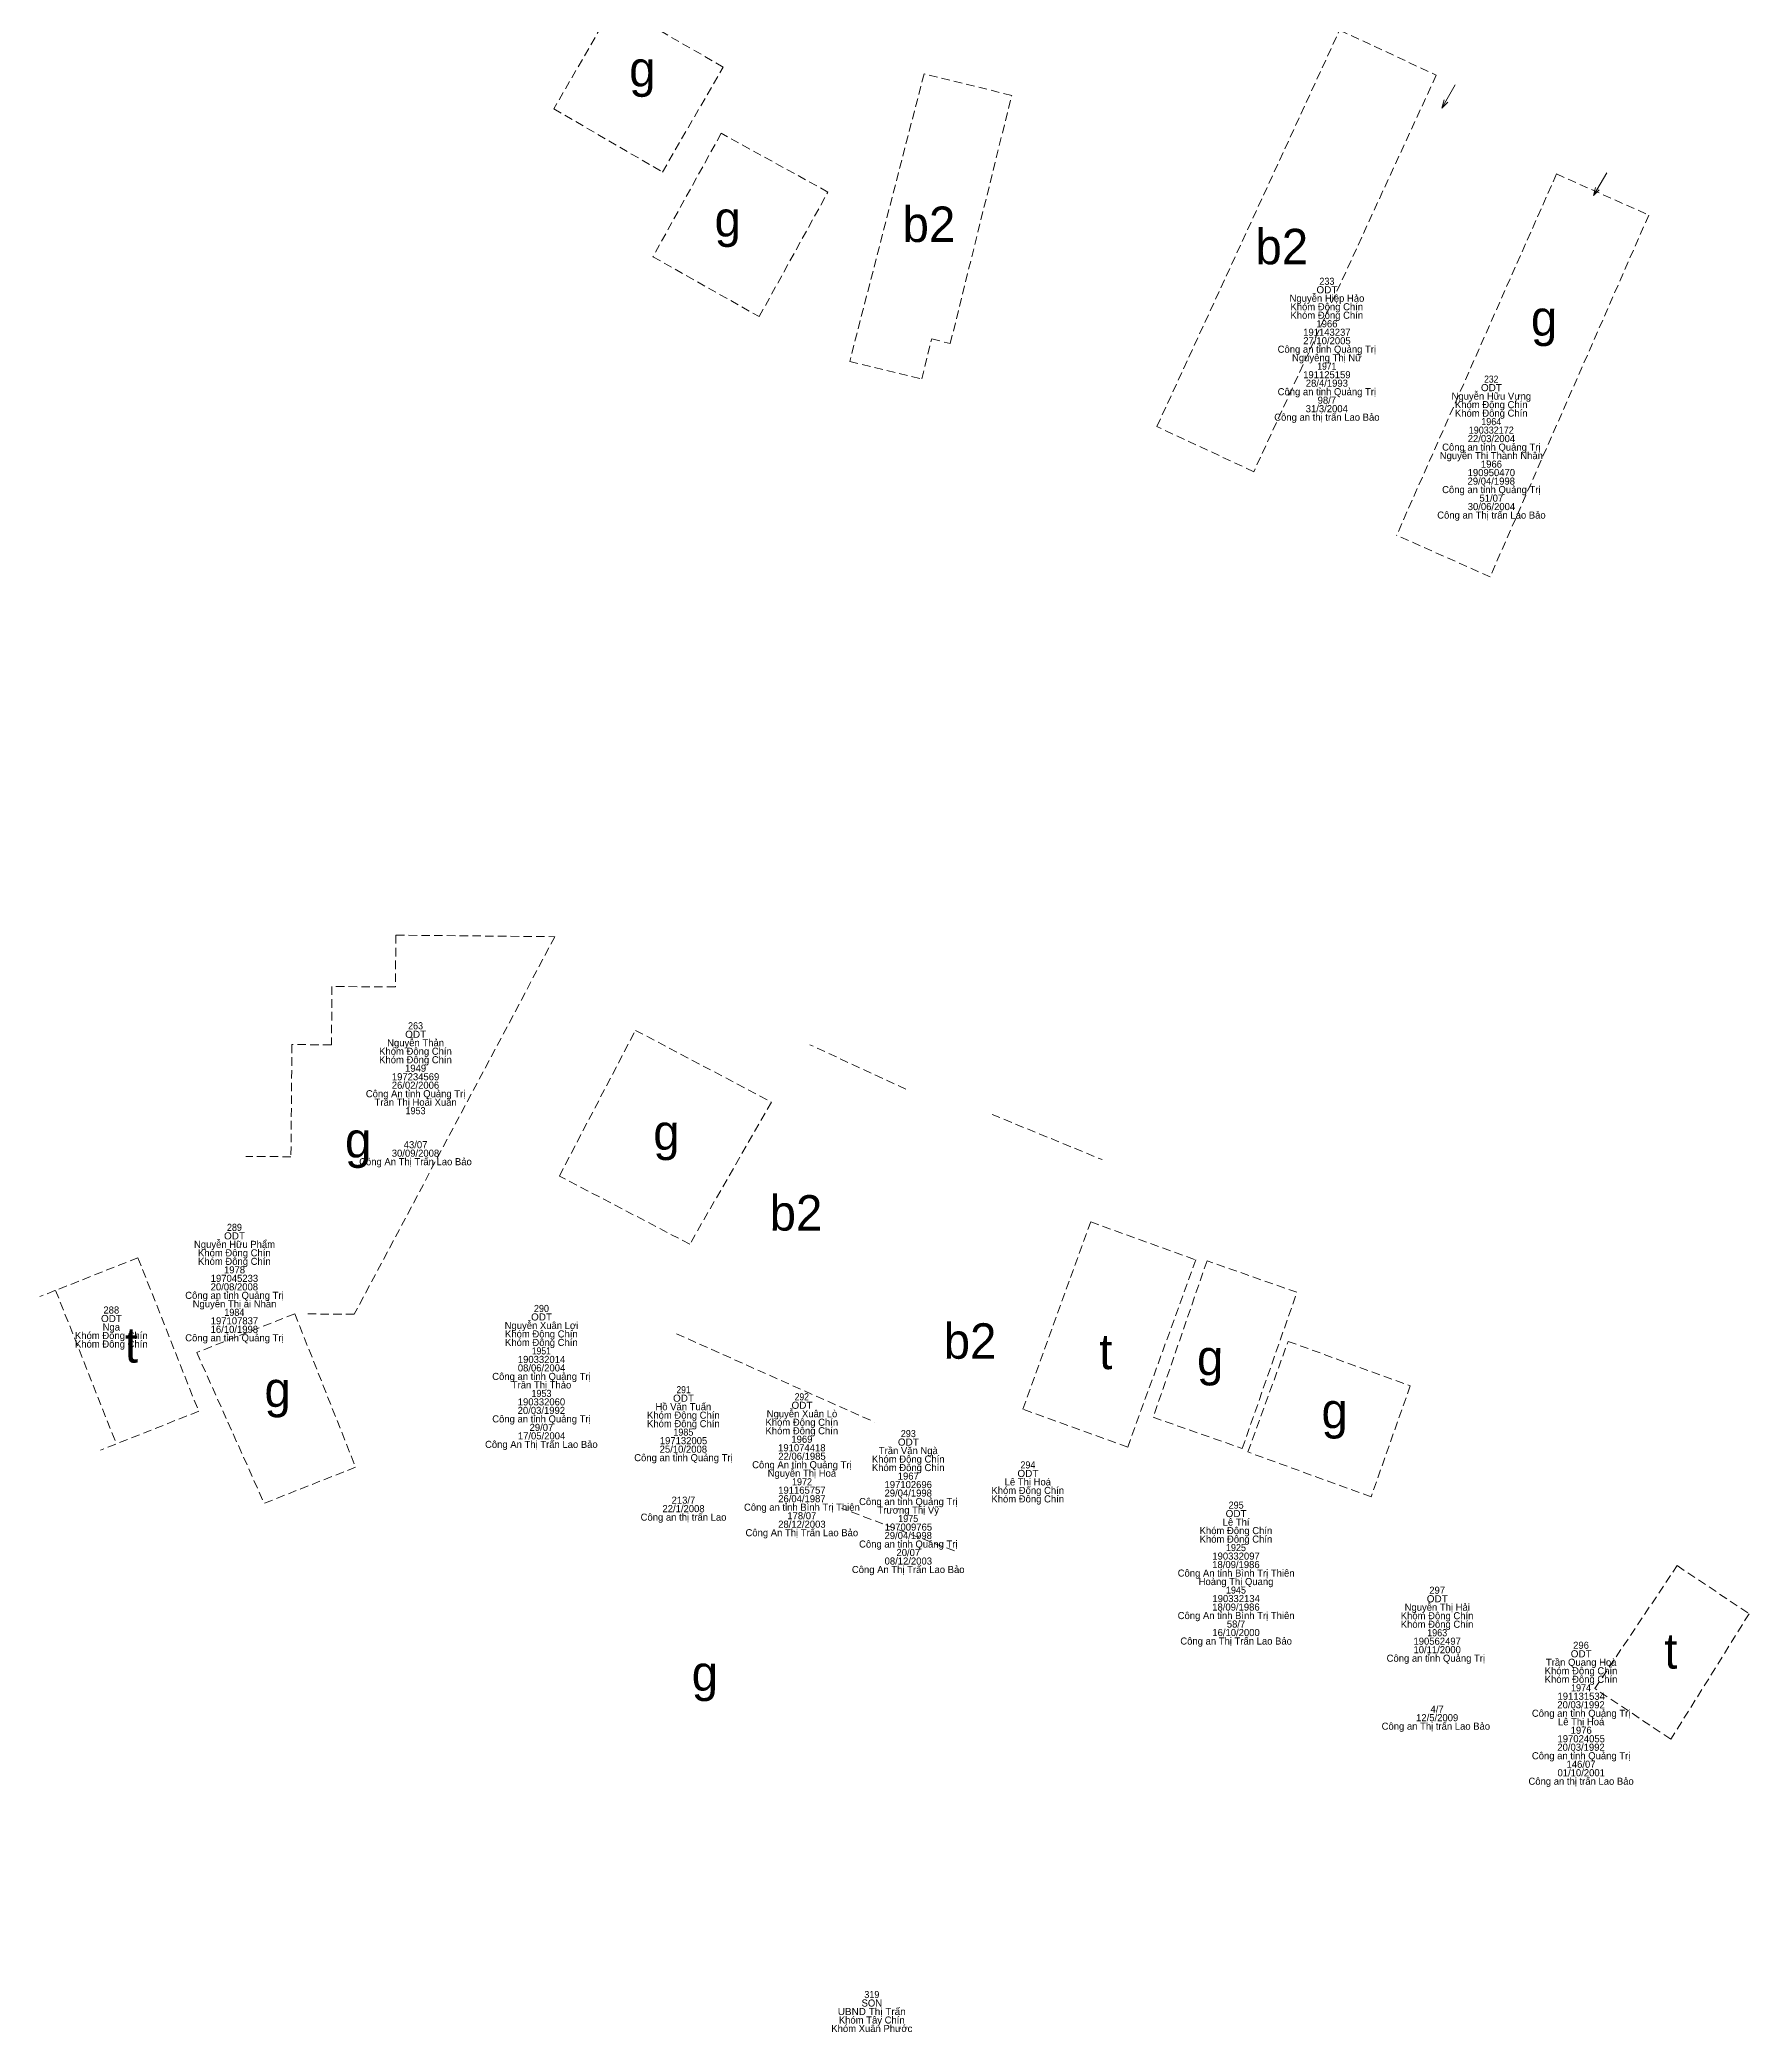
# Model space of a CAD drawing. Header units: metres. Extents: x 537497 to 538007, y 1836993 to 1837512.
# Drawn here: x 537910.7 to 538007.2, y 1837134.8 to 1837247.4 of the extents above; entities that cross this region are included whole.
import ezdxf
from ezdxf.enums import TextEntityAlignment as Align

# ---------------------------------------------------------------- set-up
doc = ezdxf.new("R2010")
doc.units = ezdxf.units.M
doc.header["$LTSCALE"] = 0.16
doc.linetypes.add('MEDIUM_DASHED', pattern=[4.5, 3, -1.5])
doc.layers.add('14', color=7, linetype='MEDIUM_DASHED', lineweight=13)
doc.layers.add('16', color=7, linetype='Continuous', lineweight=13)
doc.layers.add('15', color=7, linetype='Continuous')

msp = doc.modelspace()

# ---------------------------------------------------------------- linework, layer by layer
at = {"layer": '14'}
for p, q in [((537996.33, 1837239.79), (537987.3, 1837219.38)), ((537996.33, 1837239.79), (538001.54, 1837237.47)), ((538001.54, 1837237.47), (537992.58, 1837217.03)), ((537992.58, 1837217.03), (537987.3, 1837219.38)), ((537959.58, 1837188.09), (537954.16, 1837190.6)), ((537964.45, 1837186.66), (537970.66, 1837184.11)), ((537916.21, 1837178.56), (537910.67, 1837176.37)), ((537916.21, 1837178.56), (537919.64, 1837169.89)), ((537911.56, 1837176.72), (537914.99, 1837168.05)), ((537925.8, 1837175.39), (537928.43, 1837175.37)), ((537946.62, 1837174.27), (537957.8, 1837169.28)), ((537919.64, 1837169.89), (537914.1, 1837167.7)), ((537962.33, 1837162), (537955.94, 1837164.41))]:
    msp.add_line(p, q, dxfattribs=at)
for points in [[(537939.7, 1837243.47), (537945.84, 1837239.9), (537949.26, 1837245.83), (537943.11, 1837249.38)], [(537984.08, 1837247.92), (537989.54, 1837245.37), (537979.23, 1837222.97), (537973.76, 1837225.52)], [(537960.61, 1837245.45), (537956.41, 1837229.2), (537960.49, 1837228.21), (537961.04, 1837230.47), (537962.09, 1837230.21), (537965.56, 1837244.23)], [(537945.3, 1837235.11), (537951.3, 1837231.73), (537955.18, 1837238.77), (537949.15, 1837242.09)], [(537944.31, 1837191.41), (537951.99, 1837187.36), (537947.38, 1837179.33), (537940.01, 1837183.18)], [(537970.02, 1837180.59), (537975.96, 1837178.44), (537972.11, 1837167.87), (537966.19, 1837170.01)], [(537981.67, 1837176.61), (537976.59, 1837178.39), (537973.55, 1837169.55), (537978.58, 1837167.79)], [(537981.17, 1837173.84), (537988.07, 1837171.33), (537985.86, 1837165.06), (537978.9, 1837167.59)], [(537998.5, 1837154.23), (538003.15, 1837161.17), (538007.21, 1837158.45), (538002.79, 1837151.36)]]:
    msp.add_lwpolyline(points, close=True, dxfattribs=at)
for points in [[(537930.78, 1837196.79), (537930.75, 1837193.86), (537927.17, 1837193.89), (537927.14, 1837190.59), (537924.91, 1837190.61), (537924.85, 1837184.27), (537922.31, 1837184.29)], [(537930.78, 1837196.79), (537939.76, 1837196.7), (537928.43, 1837175.37)], [(537925.07, 1837175.4), (537919.53, 1837173.21), (537923.34, 1837164.69)], [(537925.07, 1837175.4), (537928.5, 1837166.73), (537923.34, 1837164.69)]]:
    msp.add_lwpolyline(points, dxfattribs=at)
at = {"layer": '16'}
for p, q in [((537989.85, 1837243.51), (537989.98, 1837243.97)), ((537998.41, 1837238.57), (537998.54, 1837239.03))]:
    msp.add_line(p, q, dxfattribs=at)
for points in [[(537990.6, 1837244.82), (537989.85, 1837243.51), (537990.19, 1837243.85)], [(537999.17, 1837239.86), (537998.41, 1837238.57), (537998.74, 1837238.9)]]:
    msp.add_lwpolyline(points, dxfattribs=at)

# ---------------------------------------------------------------- texts
at = {"layer": '15'}
for s, p in [('Nguyễn Hiệp Hảo', (537983.365, 1837232.57)), ('Khóm Đông Chín', (537983.355, 1837232.09)), ('Khóm Đông Chín', (537983.355, 1837231.61)), ('191143237', (537983.36, 1837230.65)), ('1966', (537983.365, 1837231.13)), ('Công an tỉnh Quảng Trị', (537983.36, 1837229.69)), ('27/10/2005', (537983.365, 1837230.17)), ('Nguyêng Thị Nữ', (537983.355, 1837229.21)), ('191125159', (537983.36, 1837228.25)), ('Công an tỉnh Quảng Trị', (537983.36, 1837227.29)), ('28/4/1993', (537983.36, 1837227.77)), ('Nguyễn Hữu Vựng', (537992.65, 1837227.04)), ('Công an thị trấn Lao Bảo', (537983.36, 1837225.85)), ('31/3/2004', (537983.355, 1837226.33)), ('98/7', (537983.36, 1837226.81)), ('Khóm Đông Chín', (537992.645, 1837226.56)), ('Khóm Đông Chín', (537992.645, 1837226.08)), ('Nguyễn Thị Thanh Nhân', (537992.65, 1837223.68)), ('Công an tỉnh Quảng Trị', (537992.65, 1837224.16)), ('22/03/2004', (537992.655, 1837224.64)), ('190950470', (537992.65, 1837222.72)), ('1966', (537992.655, 1837223.2)), ('Công an tỉnh Quảng Trị', (537992.65, 1837221.76)), ('29/04/1998', (537992.645, 1837222.24)), ('Công an Thị trấn Lao Bảo', (537992.655, 1837220.32)), ('30/06/2004', (537992.655, 1837220.8)), ('51/07', (537992.65, 1837221.28)), ('Khóm Đông Chín', (537931.885, 1837190.03)), ('Nguyễn Thản', (537931.89, 1837190.51)), ('Khóm Đông Chín', (537931.885, 1837189.55)), ('1949', (537931.89, 1837189.07)), ('Công An tỉnh Quảng Trị', (537931.89, 1837187.63)), ('26/02/2006', (537931.885, 1837188.11)), ('197234569', (537931.89, 1837188.59)), ('Trần Thị Hoài Xuân', (537931.895, 1837187.15)), ('30/09/2008', (537931.885, 1837184.27)), ('43/07', (537931.89, 1837184.75)), ('Công An Thị Trấn Lao Bảo', (537931.885, 1837183.79)), ('Nguyễn Hữu Phẩm', (537921.665, 1837179.12)), ('Khóm Đông Chín', (537921.655, 1837178.64)), ('Khóm Đông Chín', (537921.655, 1837178.16)), ('1978', (537921.665, 1837177.68)), ('20/08/2008', (537921.655, 1837176.72)), ('197045233', (537921.66, 1837177.2)), ('288', (537914.705, 1837175.41)), ('Công an tỉnh Quảng Trị', (537921.66, 1837176.24)), ('Nguyễn Thị ái Nhàn', (537921.665, 1837175.76)), ('Nga', (537914.705, 1837174.45)), ('16/10/1998', (537921.655, 1837174.32)), ('197107837', (537921.66, 1837174.8)), ('Nguyễn Xuân Lợi', (537939, 1837174.54)), ('Khóm Đông Chín', (537914.705, 1837173.97)), ('Khóm Đông Chín', (537914.705, 1837173.49)), ('Công an tỉnh Quảng Trị', (537921.66, 1837173.84)), ('Khóm Đông Chín', (537938.995, 1837174.06)), ('Khóm Đông Chín', (537938.995, 1837173.58)), ('08/06/2004', (537939.005, 1837172.14)), ('190332014', (537939.005, 1837172.62)), ('Công an tỉnh Quảng Trị', (537939, 1837171.66)), ('Trần Thị Thảo', (537939.005, 1837171.18)), ('20/03/1992', (537938.995, 1837169.74)), ('190332060', (537939, 1837170.22)), ('Hồ Văn Tuấn', (537947.015, 1837169.95)), ('Nguyễn Xuân Lò', (537953.715, 1837169.55)), ('Công an tỉnh Quảng Trị', (537939, 1837169.26)), ('29/07', (537939, 1837168.78)), ('Khóm Đông Chín', (537947.015, 1837169.47)), ('Khóm Đông Chín', (537947.015, 1837168.99)), ('Khóm Đông Chín', (537953.705, 1837169.07)), ('Khóm Đông Chín', (537953.705, 1837168.59)), ('Công An Thị Trấn Lao Bảo', (537938.995, 1837167.82)), ('17/05/2004', (537939.005, 1837168.3)), ('25/10/2008', (537947.015, 1837167.55)), ('197132005', (537947.025, 1837168.03)), ('191074418', (537953.705, 1837167.63)), ('1969', (537953.71, 1837168.11)), ('Trần Văn Ngà', (537959.72, 1837167.47)), ('Công an tỉnh Quảng Trị', (537947.02, 1837167.07)), ('Công An tỉnh Quảng Trị', (537953.71, 1837166.67)), ('Nguyễn Thị Hoà', (537953.71, 1837166.19)), ('22/06/1985', (537953.715, 1837167.15)), ('Khóm Đông Chín', (537959.715, 1837166.99)), ('Khóm Đông Chín', (537959.715, 1837166.51)), ('191165757', (537953.71, 1837165.23)), ('197102696', (537959.715, 1837165.55)), ('1967', (537959.72, 1837166.03)), ('Khóm Đông Chín', (537966.465, 1837165.22)), ('Lê Thị Hoá', (537966.47, 1837165.7)), ('22/1/2008', (537947.025, 1837164.19)), ('213/7', (537947.02, 1837164.67)), ('Công an tỉnh Bình Trị Thiên', (537953.71, 1837164.27)), ('26/04/1987', (537953.71, 1837164.75)), ('Công an tỉnh Quảng Trị', (537959.72, 1837164.59)), ('Trương Thị Vỹ', (537959.715, 1837164.11)), ('29/04/1998', (537959.715, 1837165.07)), ('Khóm Đông Chín', (537966.465, 1837164.74)), ('Công an thị trấn Lao', (537947.025, 1837163.71)), ('Công An Thị Trấn Lao Bảo', (537953.705, 1837162.83)), ('28/12/2003', (537953.71, 1837163.31)), ('178/07', (537953.705, 1837163.79)), ('197009765', (537959.725, 1837163.15)), ('Khóm Đông Chín', (537978.225, 1837162.95)), ('Lê Thí', (537978.235, 1837163.43)), ('Công an tỉnh Quảng Trị', (537959.72, 1837162.19)), ('29/04/1998', (537959.715, 1837162.67)), ('Khóm Đông Chín', (537978.225, 1837162.47)), ('Công An Thị Trấn Lao Bảo', (537959.715, 1837160.75)), ('08/12/2003', (537959.72, 1837161.23)), ('20/07', (537959.72, 1837161.71)), ('18/09/1986', (537978.225, 1837161.03)), ('190332097', (537978.23, 1837161.51)), ('Công An tỉnh Bình Trị Thiên', (537978.235, 1837160.55)), ('Hoàng Thị Quang', (537978.23, 1837160.07)), ('297', (537989.59, 1837159.58)), ('18/09/1986', (537978.225, 1837158.63)), ('190332134', (537978.235, 1837159.11)), ('Nguyễn Thị Hải', (537989.595, 1837158.62)), ('Công An tỉnh Bình Trị Thiên', (537978.235, 1837158.15)), ('58/7', (537978.23, 1837157.67)), ('Khóm Đông Chín', (537989.585, 1837158.14)), ('Khóm Đông Chín', (537989.585, 1837157.66)), ('Công an Thị Trấn Lao Bảo', (537978.235, 1837156.71)), ('16/10/2000', (537978.23, 1837157.19)), ('190562497', (537989.59, 1837156.7)), ('10/11/2000', (537989.59, 1837156.22)), ('296', (537997.715, 1837156.47)), ('Công an tỉnh Quảng Trị ', (537989.59, 1837155.74)), ('Khóm Đông Chín', (537997.715, 1837155.03)), ('Trần Quang Hoà', (537997.725, 1837155.51)), ('Khóm Đông Chín', (537997.715, 1837154.55)), ('4/7', (537989.585, 1837152.86)), ('20/03/1992', (537997.715, 1837153.11)), ('191131534', (537997.725, 1837153.59)), ('Công an Thị trấn Lao Bảo ', (537989.59, 1837151.9)), ('12/5/2009', (537989.59, 1837152.38)), ('Công an tỉnh Quảng Trị', (537997.72, 1837152.63)), ('Lê Thị Hoá', (537997.72, 1837152.15)), ('1976', (537997.725, 1837151.67)), ('20/03/1992', (537997.715, 1837150.71)), ('197024055', (537997.725, 1837151.19)), ('Công an tỉnh Quảng Trị', (537997.72, 1837150.23)), ('146/07', (537997.715, 1837149.75)), ('Công an thị trấn Lao Bảo', (537997.72, 1837148.79)), ('01/10/2001', (537997.725, 1837149.27)), ('SON', (537957.66, 1837136.26)), ('Khóm Xuân Phước', (537957.66, 1837134.82)), ('Khóm Tây Chín', (537957.655, 1837135.3))]:
    msp.add_text(s, height=0.4, dxfattribs=at).set_placement(p, align=Align.CENTER)
for s, width, p in [('ODT', 1.05, (537983.365, 1837233.05)), ('233', 0.95, (537983.36, 1837233.53)), ('1971', 0.9, (537983.355, 1837228.73)), ('ODT', 1.05, (537992.655, 1837227.52)), ('232', 0.9, (537992.645, 1837228)), ('190332172', 0.95, (537992.645, 1837225.12)), ('1964', 0.95, (537992.645, 1837225.6)), ('263', 0.95, (537931.89, 1837191.47)), ('ODT', 1.05, (537931.895, 1837190.99)), ('1953', 0.95, (537931.89, 1837186.67)), ('289', 0.95, (537921.66, 1837180.08)), ('ODT', 1.05, (537921.665, 1837179.6)), ('1984', 0.95, (537921.655, 1837175.28)), ('290', 0.95, (537939, 1837175.5)), ('ODT', 1.05, (537914.715, 1837174.93)), ('ODT', 1.05, (537939.005, 1837175.02)), ('1951', 0.9, (537938.995, 1837173.1)), ('291', 0.9, (537947.025, 1837170.91)), ('1953', 0.95, (537939, 1837170.7)), ('ODT', 1.05, (537947.025, 1837170.43)), ('ODT', 1.05, (537953.715, 1837170.03)), ('292', 0.9, (537953.705, 1837170.51)), ('1985', 0.95, (537947.015, 1837168.51)), ('ODT', 1.05, (537959.725, 1837167.95)), ('293', 0.95, (537959.72, 1837168.43)), ('294', 0.95, (537966.475, 1837166.66)), ('1972', 0.95, (537953.715, 1837165.71)), ('ODT', 1.05, (537966.475, 1837166.18)), ('295', 0.95, (537978.235, 1837164.39)), ('1975', 0.95, (537959.715, 1837163.63)), ('ODT', 1.05, (537978.235, 1837163.91)), ('1925', 0.95, (537978.225, 1837161.99)), ('1945', 0.95, (537978.225, 1837159.59)), ('ODT', 1.05, (537989.595, 1837159.1)), ('1963', 0.95, (537989.59, 1837157.18)), ('ODT', 1.05, (537997.725, 1837155.99)), ('1974', 0.95, (537997.715, 1837154.07)), ('319', 0.95, (537957.66, 1837136.74)), ('UBND Thị Trấn', 1.05, (537957.655, 1837135.78))]:
    msp.add_text(s, height=0.4, dxfattribs=dict(at, width=width)).set_placement(p, align=Align.CENTER)
at = {"layer": '16'}
for s, p in [('g', (537944.7, 1837244.73)), ('g', (537949.52, 1837236.25)), ('b2', (537960.885, 1837235.95)), ('b2', (537980.815, 1837234.69)), ('g', (537995.63, 1837230.65)), ('g', (537928.65, 1837184.22)), ('g', (537946.06, 1837184.66)), ('g', (537976.77, 1837171.93)), ('g', (537924.1, 1837170.13)), ('g', (537983.8, 1837168.93)), ('g', (537948.23, 1837154.1))]:
    msp.add_text(s, height=2, dxfattribs=at).set_placement(p, align=Align.CENTER)
for s, p in [('b2', (537951.89, 1837180.1)), ('t', (537915.47, 1837172.64)), ('b2', (537961.72, 1837172.86)), ('t', (537970.5, 1837172.27)), ('t', (538002.42, 1837155.35))]:
    msp.add_text(s, height=2, dxfattribs=at).set_placement(p)

doc.saveas('drawing.dxf')
